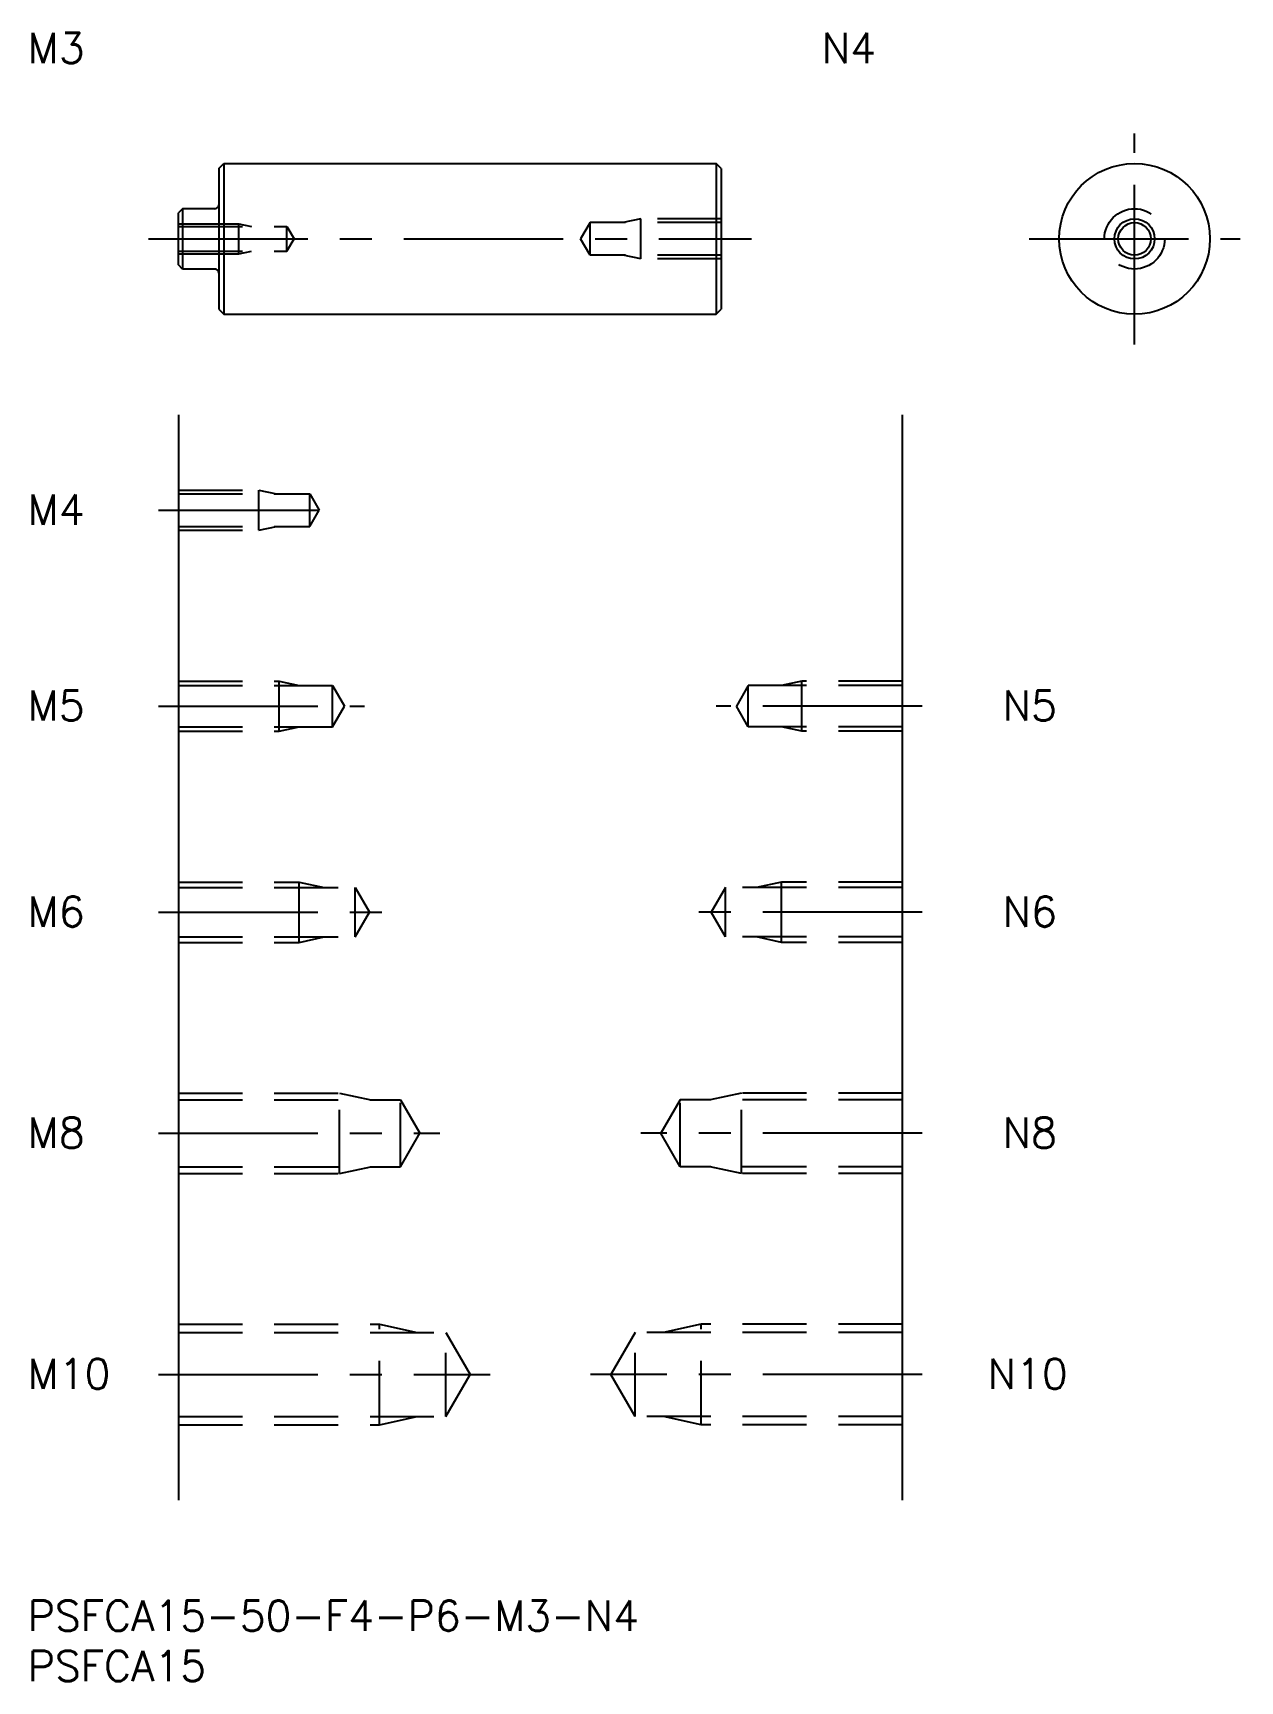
# Model space of a CAD drawing. Extents: x 1 to 121, y -8 to 156.
import ezdxf

# ---------------------------------------------------------------- set-up
doc = ezdxf.new("R2010")
doc.units = 0
doc.header["$LTSCALE"] = 0.5
doc.linetypes.add('CENTER', pattern=[50.8, 31.75, -6.35, 6.35, -6.35])
doc.linetypes.add('DASHED', pattern=[19.05, 12.7, -6.35])
for name, color, linetype in [('MSM_CENTER', 1, 'CENTER'), ('MSM_CONTINUOUS', 7, 'CONTINUOUS'), ('MSM_DASHED', 4, 'DASHED'), ('MSM_NARROW', 5, 'CONTINUOUS'), ('MSM_PART_NUMBER', 7, 'CONTINUOUS')]:
    doc.layers.add(name, color=color, linetype=linetype)
doc.styles.get("Standard").update_dxf_attribs({"font": 'txt.shx', "height": 3, "bigfont": 'bigfont.shx'})

# ---------------------------------------------------------------- blocks, each defined once
blk = doc.blocks.new('*U4')
at = {"layer": 'MSM_PART_NUMBER'}
blk.add_text('PSFCA15-50-F4-P6-M3-N4', height=3, dxfattribs=at).set_placement((0, -3))
blk = doc.blocks.new('*U5')
at = {"layer": 'MSM_PART_NUMBER'}
blk.add_text('PSFCA15', height=3, dxfattribs=at).set_placement((0, -8))
blk = doc.blocks.new('*U6')
at = {"layer": 'MSM_PART_NUMBER'}
blk.add_text('M10', height=3, dxfattribs=at).set_placement((0, 21.06))
blk = doc.blocks.new('*U7')
at = {"layer": 'MSM_PART_NUMBER'}
blk.add_text('M8', height=3, dxfattribs=at).set_placement((0, 45.06))
blk = doc.blocks.new('*U8')
at = {"layer": 'MSM_PART_NUMBER'}
blk.add_text('M6', height=3, dxfattribs=at).set_placement((0, 67.06))
blk = doc.blocks.new('*U9')
at = {"layer": 'MSM_PART_NUMBER'}
blk.add_text('M5', height=3, dxfattribs=at).set_placement((0, 87.56))
blk = doc.blocks.new('*U10')
at = {"layer": 'MSM_PART_NUMBER'}
blk.add_text('M4', height=3, dxfattribs=at).set_placement((0, 107.06))
blk = doc.blocks.new('*U11')
at = {"layer": 'MSM_PART_NUMBER'}
blk.add_text('M3', height=3, dxfattribs=at).set_placement((0, 152.99))
blk = doc.blocks.new('*U12')
at = {"layer": 'MSM_PART_NUMBER'}
blk.add_text('N10', height=3, dxfattribs=at).set_placement((95.5, 21.06))
blk = doc.blocks.new('*U13')
at = {"layer": 'MSM_PART_NUMBER'}
blk.add_text('N8', height=3, dxfattribs=at).set_placement((97, 45.06))
blk = doc.blocks.new('*U14')
at = {"layer": 'MSM_PART_NUMBER'}
blk.add_text('N6', height=3, dxfattribs=at).set_placement((97, 67.06))
blk = doc.blocks.new('*U15')
at = {"layer": 'MSM_PART_NUMBER'}
blk.add_text('N5', height=3, dxfattribs=at).set_placement((97, 87.56))
blk = doc.blocks.new('*U16')
at = {"layer": 'MSM_PART_NUMBER'}
blk.add_text('N4', height=3, dxfattribs=at).set_placement((79, 152.99))

msp = doc.modelspace()

# ---------------------------------------------------------------- linework, layer by layer
at = {"layer": 'MSM_CENTER'}
for p, q in [((110.12, 125), (110.12, 146)), ((12, 135.5), (72, 135.5)), ((99.62, 135.5), (120.62, 135.5)), ((13, 108.5), (31, 108.5)), ((13, 89), (33.5, 89)), ((89, 89), (68.5, 89)), ((13, 68.5), (36, 68.5)), ((89, 68.5), (66, 68.5)), ((13, 46.5), (41, 46.5)), ((89, 46.5), (61, 46.5)), ((13, 22.5), (46, 22.5)), ((89, 22.5), (56, 22.5))]:
    msp.add_line(p, q, dxfattribs=at)
at = {"layer": 'MSM_CONTINUOUS'}
for p, q in [((19, 142.5), (19.5, 143)), ((19.5, 143), (19.5, 128)), ((19.5, 143), (68.5, 143)), ((68.5, 143), (68.5, 128)), ((69, 142.5), (68.5, 143)), ((19, 142.5), (19, 128.5)), ((69, 142.5), (69, 128.5)), ((15.4, 138.5), (15, 138.1)), ((15, 132.9), (15, 138.1)), ((18.6, 138.5), (15.4, 138.5)), ((15.4, 138.5), (15.4, 132.5)), ((15.4, 132.5), (15, 132.9)), ((18.6, 132.5), (15.4, 132.5)), ((19, 128.5), (19.5, 128)), ((19.5, 128), (68.5, 128)), ((68.5, 128), (69, 128.5)), ((15, 118), (15, 10)), ((87, 118), (87, 10))]:
    msp.add_line(p, q, dxfattribs=at)
for radius in [7.5, 1.62]:
    msp.add_circle((110.12, 135.5), radius, dxfattribs=at)
for centre, start, end in [((18.6, 138.9), 270, 0), ((18.6, 132.1), 0, 90)]:
    msp.add_arc(centre, 0.4, start, end, dxfattribs=at)
at = {"layer": 'MSM_DASHED'}
for p, q in [((15, 137), (21, 137)), ((15, 136.73), (25.79, 136.73)), ((21, 137), (22.25, 136.73)), ((21, 134), (21, 137)), ((25.79, 134.27), (25.79, 136.73)), ((25.79, 136.73), (26.5, 135.5)), ((55.94, 137.12), (55, 135.5)), ((69, 137.12), (55.94, 137.12)), ((55.94, 133.88), (55.94, 137.12)), ((61, 137.5), (59.25, 137.12)), ((69, 137.5), (61, 137.5)), ((61, 133.5), (61, 137.5)), ((25.79, 134.27), (26.5, 135.5)), ((55.94, 133.88), (55, 135.5)), ((15, 134.27), (25.79, 134.27)), ((15, 134), (21, 134)), ((21, 134), (22.25, 134.27)), ((69, 133.88), (55.94, 133.88)), ((61, 133.5), (59.25, 133.88)), ((69, 133.5), (61, 133.5)), ((15, 110.5), (23, 110.5)), ((15, 110.12), (28.06, 110.12)), ((23, 106.5), (23, 110.5)), ((23, 110.5), (24.75, 110.12)), ((28.06, 106.88), (28.06, 110.12)), ((28.06, 110.12), (29, 108.5)), ((28.06, 106.88), (29, 108.5)), ((15, 106.88), (28.06, 106.88)), ((23, 106.5), (24.75, 106.88)), ((15, 106.5), (23, 106.5)), ((15, 91.5), (25, 91.5)), ((15, 91.07), (30.31, 91.07)), ((25, 86.5), (25, 91.5)), ((25, 91.5), (27, 91.07)), ((30.31, 86.93), (30.31, 91.07)), ((30.31, 91.07), (31.5, 89)), ((71.69, 91.07), (70.5, 89)), ((87, 91.07), (71.69, 91.07)), ((71.69, 86.93), (71.69, 91.07)), ((77, 91.5), (75, 91.07)), ((87, 91.5), (77, 91.5)), ((77, 86.5), (77, 91.5)), ((30.31, 86.93), (31.5, 89)), ((71.69, 86.93), (70.5, 89)), ((15, 86.93), (30.31, 86.93)), ((25, 86.5), (27, 86.93)), ((87, 86.93), (71.69, 86.93)), ((77, 86.5), (75, 86.93)), ((15, 86.5), (25, 86.5)), ((87, 86.5), (77, 86.5)), ((15, 71.5), (27, 71.5)), ((15, 70.96), (32.58, 70.96)), ((27, 65.5), (27, 71.5)), ((27, 71.5), (29.5, 70.96)), ((32.58, 66.04), (32.58, 70.96)), ((32.58, 70.96), (34, 68.5)), ((69.42, 70.96), (68, 68.5)), ((87, 70.96), (69.42, 70.96)), ((69.42, 66.04), (69.42, 70.96)), ((75, 71.5), (72.5, 70.96)), ((87, 71.5), (75, 71.5)), ((75, 65.5), (75, 71.5)), ((32.58, 66.04), (34, 68.5)), ((69.42, 66.04), (68, 68.5)), ((15, 66.04), (32.58, 66.04)), ((27, 65.5), (29.5, 66.04)), ((87, 66.04), (69.42, 66.04)), ((75, 65.5), (72.5, 66.04)), ((15, 65.5), (27, 65.5)), ((87, 65.5), (75, 65.5)), ((15, 50.5), (31, 50.5)), ((15, 49.82), (37.08, 49.82)), ((31, 42.5), (31, 50.5)), ((31, 50.5), (34.12, 49.82)), ((37.08, 43.18), (37.08, 49.82)), ((37.08, 49.82), (39, 46.5)), ((64.92, 49.82), (63, 46.5)), ((64.92, 43.18), (64.92, 49.82)), ((87, 49.82), (64.92, 49.82)), ((71, 50.5), (67.88, 49.82)), ((71, 42.5), (71, 50.5)), ((87, 50.5), (71, 50.5)), ((37.08, 43.18), (39, 46.5)), ((64.92, 43.18), (63, 46.5)), ((15, 43.18), (37.08, 43.18)), ((31, 42.5), (34.12, 43.18)), ((87, 43.18), (64.92, 43.18)), ((71, 42.5), (67.88, 43.18)), ((15, 42.5), (31, 42.5)), ((87, 42.5), (71, 42.5)), ((15, 27.5), (35, 27.5)), ((15, 26.69), (41.58, 26.69)), ((35, 17.5), (35, 27.5)), ((35, 27.5), (38.75, 26.69)), ((41.58, 18.31), (41.58, 26.69)), ((41.58, 26.69), (44, 22.5)), ((60.42, 26.69), (58, 22.5)), ((60.42, 18.31), (60.42, 26.69)), ((87, 26.69), (60.42, 26.69)), ((67, 27.5), (63.25, 26.69)), ((67, 17.5), (67, 27.5)), ((87, 27.5), (67, 27.5)), ((41.58, 18.31), (44, 22.5)), ((60.42, 18.31), (58, 22.5)), ((15, 18.31), (41.58, 18.31)), ((35, 17.5), (38.75, 18.31)), ((87, 18.31), (60.42, 18.31)), ((67, 17.5), (63.25, 18.31)), ((15, 17.5), (35, 17.5)), ((87, 17.5), (67, 17.5))]:
    msp.add_line(p, q, dxfattribs=at)
msp.add_circle((110.12, 135.5), 3, dxfattribs=at)
at = {"layer": 'MSM_NARROW'}
msp.add_circle((110.12, 135.5), 2, dxfattribs=at)

# ---------------------------------------------------------------- block references
at = {"layer": 'MSM_CONTINUOUS'}
for name in ['*U11', '*U16', '*U10', '*U9', '*U15', '*U8', '*U14', '*U7', '*U13', '*U6', '*U12', '*U4', '*U5']:
    msp.add_blockref(name, (0, 0), dxfattribs=at)

doc.saveas('drawing.dxf')
